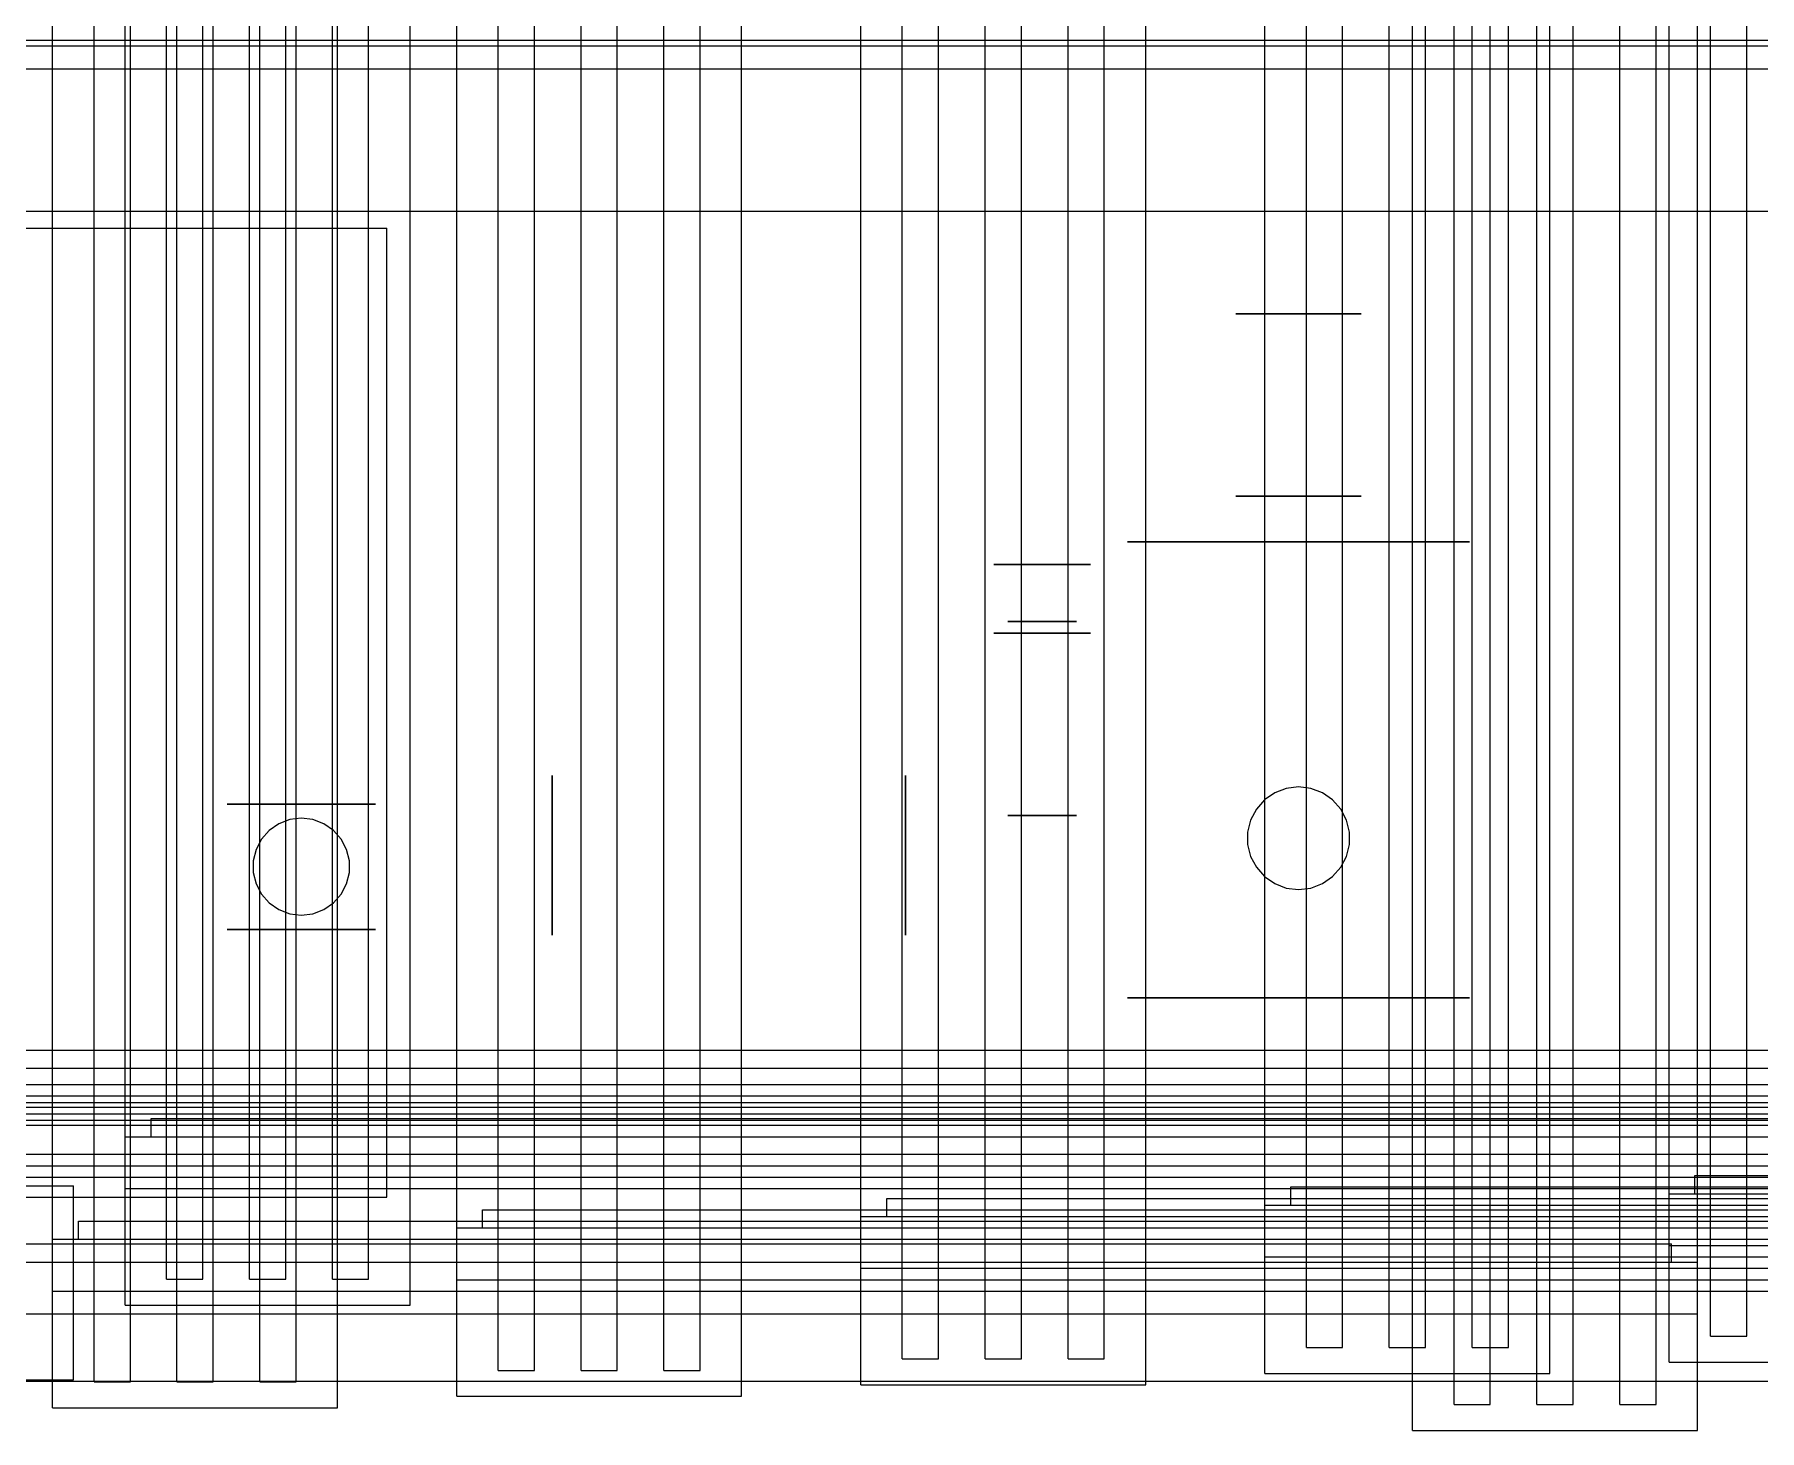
# Model space of a CAD drawing. Header units: millimetres. Extents: x -1355 to 669, y -1138 to 733.
# Drawn here: x -239.5 to -206.2, y 4.05 to 30.99 of the extents above; entities that cross this region are included whole.
import ezdxf

# ---------------------------------------------------------------- set-up
doc = ezdxf.new("R2010")
doc.units = ezdxf.units.MM
doc.layers.add('HIDDEN', color=8, linetype='Continuous')
doc.layers.add('VISIBLE', color=7, linetype='Continuous')

msp = doc.modelspace()

# ---------------------------------------------------------------- linework, layer by layer
at = {"layer": 'HIDDEN'}
for points in [[(-239.15, 4.49), (-239.15, 276.75)], [(-239.15, 4.49), (-239.15, 276.75)], [(-233.65, 4.49), (-233.65, 276.75)], [(-233.65, 4.49), (-233.65, 276.75)], [(-231.35, 4.71), (-231.35, 276.75)], [(-231.35, 4.71), (-231.35, 276.75)], [(-225.85, 4.71), (-225.85, 276.75)], [(-225.85, 4.71), (-225.85, 276.75)], [(-223.55, 4.93), (-223.55, 276.75)], [(-223.55, 4.93), (-223.55, 276.75)], [(-218.05, 4.93), (-218.05, 276.75)], [(-218.05, 4.93), (-218.05, 276.75)], [(-215.75, 5.15), (-215.75, 276.75)], [(-215.75, 5.15), (-215.75, 276.75)], [(-210.25, 5.15), (-210.25, 276.75)], [(-210.25, 5.15), (-210.25, 276.75)], [(-207.95, 5.37), (-207.95, 276.75)], [(-207.95, 5.37), (-207.95, 276.75)], [(-238.35, 4.99), (-238.35, 276.25)], [(-238.35, 4.99), (-238.35, 276.25)], [(-237.65, 4.99), (-237.65, 276.25)], [(-237.65, 4.99), (-237.65, 276.25)], [(-236.75, 4.99), (-236.75, 276.25)], [(-236.75, 4.99), (-236.75, 276.25)], [(-236.05, 4.99), (-236.05, 276.25)], [(-236.05, 4.99), (-236.05, 276.25)], [(-235.15, 4.99), (-235.15, 276.25)], [(-235.15, 4.99), (-235.15, 276.25)], [(-234.45, 4.99), (-234.45, 276.25)], [(-234.45, 4.99), (-234.45, 276.25)], [(-230.55, 5.21), (-230.55, 276.25)], [(-230.55, 5.21), (-230.55, 276.25)], [(-229.85, 5.21), (-229.85, 276.25)], [(-229.85, 5.21), (-229.85, 276.25)], [(-228.95, 5.21), (-228.95, 276.25)], [(-228.95, 5.21), (-228.95, 276.25)], [(-228.25, 5.21), (-228.25, 276.25)], [(-228.25, 5.21), (-228.25, 276.25)], [(-227.35, 5.21), (-227.35, 276.25)], [(-227.35, 5.21), (-227.35, 276.25)], [(-226.65, 5.21), (-226.65, 276.25)], [(-226.65, 5.21), (-226.65, 276.25)], [(-222.75, 5.43), (-222.75, 276.25)], [(-222.75, 5.43), (-222.75, 276.25)], [(-222.05, 5.43), (-222.05, 276.25)], [(-222.05, 5.43), (-222.05, 276.25)], [(-221.15, 5.43), (-221.15, 276.25)], [(-221.15, 5.43), (-221.15, 276.25)], [(-220.45, 5.43), (-220.45, 276.25)], [(-220.45, 5.43), (-220.45, 276.25)], [(-219.55, 5.43), (-219.55, 276.25)], [(-219.55, 5.43), (-219.55, 276.25)], [(-218.85, 5.43), (-218.85, 276.25)], [(-218.85, 5.43), (-218.85, 276.25)], [(-214.95, 5.65), (-214.95, 276.25)], [(-214.95, 5.65), (-214.95, 276.25)], [(-214.25, 5.65), (-214.25, 276.25)], [(-214.25, 5.65), (-214.25, 276.25)], [(-213.35, 5.65), (-213.35, 276.25)], [(-213.35, 5.65), (-213.35, 276.25)], [(-212.65, 5.65), (-212.65, 276.25)], [(-212.65, 5.65), (-212.65, 276.25)], [(-211.75, 5.65), (-211.75, 276.25)], [(-211.75, 5.65), (-211.75, 276.25)], [(-211.05, 5.65), (-211.05, 276.25)], [(-211.05, 5.65), (-211.05, 276.25)], [(-207.15, 5.87), (-207.15, 276.25)], [(-207.15, 5.87), (-207.15, 276.25)], [(-206.45, 5.87), (-206.45, 276.25)], [(-206.45, 5.87), (-206.45, 276.25)], [(-237.75, 6.47), (-237.75, 106.75)], [(-237.75, 6.47), (-237.75, 106.75)], [(-232.25, 6.47), (-232.25, 106.75)], [(-232.25, 6.47), (-232.25, 106.75)], [(-236.95, 6.97), (-236.95, 106.25)], [(-236.95, 6.97), (-236.95, 106.25)], [(-236.25, 6.97), (-236.25, 106.25)], [(-236.25, 6.97), (-236.25, 106.25)], [(-235.35, 6.97), (-235.35, 106.25)], [(-235.35, 6.97), (-235.35, 106.25)], [(-234.65, 6.97), (-234.65, 106.25)], [(-234.65, 6.97), (-234.65, 106.25)], [(-233.75, 6.97), (-233.75, 106.25)], [(-233.75, 6.97), (-233.75, 106.25)], [(-233.05, 6.97), (-233.05, 106.25)], [(-233.05, 6.97), (-233.05, 106.25)], [(-212.9, 4.05), (-212.9, 56.18)], [(-212.9, 4.05), (-212.9, 56.18)], [(-207.4, 4.05), (-207.4, 56.18)], [(-207.4, 4.05), (-207.4, 56.18)], [(-212.1, 4.55), (-212.1, 55.68)], [(-212.1, 4.55), (-212.1, 55.68)], [(-211.4, 4.55), (-211.4, 55.68)], [(-211.4, 4.55), (-211.4, 55.68)], [(-210.5, 4.55), (-210.5, 55.68)], [(-210.5, 4.55), (-210.5, 55.68)], [(-209.8, 4.55), (-209.8, 55.68)], [(-209.8, 4.55), (-209.8, 55.68)], [(-208.9, 4.55), (-208.9, 55.68)], [(-208.9, 4.55), (-208.9, 55.68)], [(-208.2, 4.55), (-208.2, 55.68)], [(-208.2, 4.55), (-208.2, 55.68)], [(-317.4, 30.88), (-97.4, 30.88)], [(-317.4, 30.88), (-97.4, 30.88)], [(-317.4, 30.77), (-97.4, 30.77)], [(-317.4, 30.77), (-97.4, 30.77)], [(-317.4, 30.33), (-97.4, 30.33)], [(-317.4, 30.33), (-97.4, 30.33)], [(-317.4, 30.33), (-97.4, 30.33)], [(-317.4, 30.33), (-97.4, 30.33)], [(-317.4, 27.58), (-97.4, 27.58)], [(-317.4, 27.58), (-97.4, 27.58)], [(-296.5, 27.25), (-232.7, 27.25)], [(-296.5, 27.25), (-232.7, 27.25)], [(-232.7, 8.55), (-232.7, 27.25)], [(-232.7, 8.55), (-232.7, 27.25)], [(-216.31, 25.6), (-216.301, 25.6)], [(-216.301, 25.6), (-216.31, 25.6)], [(-216.301, 25.6), (-216.231, 25.6)], [(-216.231, 25.6), (-216.301, 25.6)], [(-216.231, 25.6), (-216.096, 25.6)], [(-216.096, 25.6), (-216.231, 25.6)], [(-216.096, 25.6), (-215.902, 25.6)], [(-215.902, 25.6), (-216.096, 25.6)], [(-215.902, 25.6), (-215.662, 25.6)], [(-215.662, 25.6), (-215.902, 25.6)], [(-215.662, 25.6), (-215.39, 25.6)], [(-215.39, 25.6), (-215.662, 25.6)], [(-215.39, 25.6), (-215.1, 25.6)], [(-215.1, 25.6), (-215.39, 25.6)], [(-214.81, 25.6), (-215.1, 25.6)], [(-215.1, 25.6), (-214.81, 25.6)], [(-214.538, 25.6), (-214.81, 25.6)], [(-214.81, 25.6), (-214.538, 25.6)], [(-214.298, 25.6), (-214.538, 25.6)], [(-214.538, 25.6), (-214.298, 25.6)], [(-214.104, 25.6), (-214.298, 25.6)], [(-214.298, 25.6), (-214.104, 25.6)], [(-213.969, 25.6), (-214.104, 25.6)], [(-214.104, 25.6), (-213.969, 25.6)], [(-213.899, 25.6), (-213.969, 25.6)], [(-213.969, 25.6), (-213.899, 25.6)], [(-213.89, 25.6), (-213.899, 25.6)], [(-213.899, 25.6), (-213.89, 25.6)], [(-216.31, 22.08), (-216.301, 22.08)], [(-216.301, 22.08), (-216.31, 22.08)], [(-216.301, 22.08), (-216.231, 22.08)], [(-216.231, 22.08), (-216.301, 22.08)], [(-216.231, 22.08), (-216.096, 22.08)], [(-216.096, 22.08), (-216.231, 22.08)], [(-216.096, 22.08), (-215.902, 22.08)], [(-215.902, 22.08), (-216.096, 22.08)], [(-215.902, 22.08), (-215.662, 22.08)], [(-215.662, 22.08), (-215.902, 22.08)], [(-215.662, 22.08), (-215.39, 22.08)], [(-215.39, 22.08), (-215.662, 22.08)], [(-215.39, 22.08), (-215.1, 22.08)], [(-215.1, 22.08), (-215.39, 22.08)], [(-214.81, 22.08), (-215.1, 22.08)], [(-215.1, 22.08), (-214.81, 22.08)], [(-214.538, 22.08), (-214.81, 22.08)], [(-214.81, 22.08), (-214.538, 22.08)], [(-214.298, 22.08), (-214.538, 22.08)], [(-214.538, 22.08), (-214.298, 22.08)], [(-214.104, 22.08), (-214.298, 22.08)], [(-214.298, 22.08), (-214.104, 22.08)], [(-213.969, 22.08), (-214.104, 22.08)], [(-214.104, 22.08), (-213.969, 22.08)], [(-213.899, 22.08), (-213.969, 22.08)], [(-213.969, 22.08), (-213.899, 22.08)], [(-213.89, 22.08), (-213.899, 22.08)], [(-213.899, 22.08), (-213.89, 22.08)], [(-218.4, 21.2), (-218.376, 21.2)], [(-218.376, 21.2), (-218.4, 21.2)], [(-218.376, 21.2), (-218.186, 21.2)], [(-218.186, 21.2), (-218.376, 21.2)], [(-218.186, 21.2), (-217.816, 21.2)], [(-217.816, 21.2), (-218.186, 21.2)], [(-217.816, 21.2), (-217.288, 21.2)], [(-217.288, 21.2), (-217.816, 21.2)], [(-217.288, 21.2), (-216.634, 21.2)], [(-216.634, 21.2), (-217.288, 21.2)], [(-216.634, 21.2), (-215.89, 21.2)], [(-215.89, 21.2), (-216.634, 21.2)], [(-215.89, 21.2), (-215.1, 21.2)], [(-215.1, 21.2), (-215.89, 21.2)], [(-214.31, 21.2), (-215.1, 21.2)], [(-215.1, 21.2), (-214.31, 21.2)], [(-213.566, 21.2), (-214.31, 21.2)], [(-214.31, 21.2), (-213.566, 21.2)], [(-212.912, 21.2), (-213.566, 21.2)], [(-213.566, 21.2), (-212.912, 21.2)], [(-212.384, 21.2), (-212.912, 21.2)], [(-212.912, 21.2), (-212.384, 21.2)], [(-212.014, 21.2), (-212.384, 21.2)], [(-212.384, 21.2), (-212.014, 21.2)], [(-211.824, 21.2), (-212.014, 21.2)], [(-212.014, 21.2), (-211.824, 21.2)], [(-211.8, 21.2), (-211.824, 21.2)], [(-211.824, 21.2), (-211.8, 21.2)], [(-220.985, 20.76), (-220.978, 20.76)], [(-220.978, 20.76), (-220.985, 20.76)], [(-220.978, 20.76), (-220.924, 20.76)], [(-220.924, 20.76), (-220.978, 20.76)], [(-220.924, 20.76), (-220.819, 20.76)], [(-220.819, 20.76), (-220.924, 20.76)], [(-220.819, 20.76), (-220.67, 20.76)], [(-220.67, 20.76), (-220.819, 20.76)], [(-220.67, 20.76), (-220.485, 20.76)], [(-220.485, 20.76), (-220.67, 20.76)], [(-220.485, 20.76), (-220.274, 20.76)], [(-220.274, 20.76), (-220.485, 20.76)], [(-220.274, 20.76), (-220.05, 20.76)], [(-220.05, 20.76), (-220.274, 20.76)], [(-219.826, 20.76), (-220.05, 20.76)], [(-220.05, 20.76), (-219.826, 20.76)], [(-219.615, 20.76), (-219.826, 20.76)], [(-219.826, 20.76), (-219.615, 20.76)], [(-219.43, 20.76), (-219.615, 20.76)], [(-219.615, 20.76), (-219.43, 20.76)], [(-219.281, 20.76), (-219.43, 20.76)], [(-219.43, 20.76), (-219.281, 20.76)], [(-219.176, 20.76), (-219.281, 20.76)], [(-219.281, 20.76), (-219.176, 20.76)], [(-219.122, 20.76), (-219.176, 20.76)], [(-219.176, 20.76), (-219.122, 20.76)], [(-219.115, 20.76), (-219.122, 20.76)], [(-219.122, 20.76), (-219.115, 20.76)], [(-220.71, 19.66), (-220.705, 19.66)], [(-220.705, 19.66), (-220.71, 19.66)], [(-220.705, 19.66), (-220.667, 19.66)], [(-220.667, 19.66), (-220.705, 19.66)], [(-220.667, 19.66), (-220.593, 19.66)], [(-220.593, 19.66), (-220.667, 19.66)], [(-220.593, 19.66), (-220.488, 19.66)], [(-220.488, 19.66), (-220.593, 19.66)], [(-220.488, 19.66), (-220.357, 19.66)], [(-220.357, 19.66), (-220.488, 19.66)], [(-220.357, 19.66), (-220.208, 19.66)], [(-220.208, 19.66), (-220.357, 19.66)], [(-220.208, 19.66), (-220.05, 19.66)], [(-220.05, 19.66), (-220.208, 19.66)], [(-219.892, 19.66), (-220.05, 19.66)], [(-220.05, 19.66), (-219.892, 19.66)], [(-219.743, 19.66), (-219.892, 19.66)], [(-219.892, 19.66), (-219.743, 19.66)], [(-219.612, 19.66), (-219.743, 19.66)], [(-219.743, 19.66), (-219.612, 19.66)], [(-219.507, 19.66), (-219.612, 19.66)], [(-219.612, 19.66), (-219.507, 19.66)], [(-219.433, 19.66), (-219.507, 19.66)], [(-219.507, 19.66), (-219.433, 19.66)], [(-219.395, 19.66), (-219.433, 19.66)], [(-219.433, 19.66), (-219.395, 19.66)], [(-219.39, 19.66), (-219.395, 19.66)], [(-219.395, 19.66), (-219.39, 19.66)], [(-220.985, 19.44), (-220.978, 19.44)], [(-220.978, 19.44), (-220.985, 19.44)], [(-220.978, 19.44), (-220.924, 19.44)], [(-220.924, 19.44), (-220.978, 19.44)], [(-220.924, 19.44), (-220.819, 19.44)], [(-220.819, 19.44), (-220.924, 19.44)], [(-220.819, 19.44), (-220.67, 19.44)], [(-220.67, 19.44), (-220.819, 19.44)], [(-220.67, 19.44), (-220.485, 19.44)], [(-220.485, 19.44), (-220.67, 19.44)], [(-220.485, 19.44), (-220.274, 19.44)], [(-220.274, 19.44), (-220.485, 19.44)], [(-220.274, 19.44), (-220.05, 19.44)], [(-220.05, 19.44), (-220.274, 19.44)], [(-219.826, 19.44), (-220.05, 19.44)], [(-220.05, 19.44), (-219.826, 19.44)], [(-219.615, 19.44), (-219.826, 19.44)], [(-219.826, 19.44), (-219.615, 19.44)], [(-219.43, 19.44), (-219.615, 19.44)], [(-219.615, 19.44), (-219.43, 19.44)], [(-219.281, 19.44), (-219.43, 19.44)], [(-219.43, 19.44), (-219.281, 19.44)], [(-219.176, 19.44), (-219.281, 19.44)], [(-219.281, 19.44), (-219.176, 19.44)], [(-219.122, 19.44), (-219.176, 19.44)], [(-219.176, 19.44), (-219.122, 19.44)], [(-219.115, 19.44), (-219.122, 19.44)], [(-219.122, 19.44), (-219.115, 19.44)], [(-229.51, 16.69), (-229.51, 16.679)], [(-229.51, 16.679), (-229.51, 16.69)], [(-229.51, 16.679), (-229.51, 16.59)], [(-229.51, 16.59), (-229.51, 16.679)], [(-222.69, 16.69), (-222.69, 16.679)], [(-222.69, 16.679), (-222.69, 16.69)], [(-222.69, 16.679), (-222.69, 16.59)], [(-222.69, 16.59), (-222.69, 16.679)], [(-229.51, 16.59), (-229.51, 16.417)], [(-229.51, 16.417), (-229.51, 16.59)], [(-229.51, 16.417), (-229.51, 16.171)], [(-229.51, 16.171), (-229.51, 16.417)], [(-222.69, 16.59), (-222.69, 16.417)], [(-222.69, 16.417), (-222.69, 16.59)], [(-222.69, 16.417), (-222.69, 16.171)], [(-222.69, 16.171), (-222.69, 16.417)], [(-215.56, 16.357), (-215.756, 16.221)], [(-215.56, 16.357), (-215.756, 16.221)], [(-215.337, 16.441), (-215.56, 16.357)], [(-215.337, 16.441), (-215.56, 16.357)], [(-215.1, 16.47), (-215.337, 16.441)], [(-215.1, 16.47), (-215.337, 16.441)], [(-214.863, 16.441), (-215.1, 16.47)], [(-214.863, 16.441), (-215.1, 16.47)], [(-214.64, 16.357), (-214.863, 16.441)], [(-214.64, 16.357), (-214.863, 16.441)], [(-214.444, 16.221), (-214.64, 16.357)], [(-214.444, 16.221), (-214.64, 16.357)], [(-235.78, 16.14), (-235.77, 16.14)], [(-235.77, 16.14), (-235.78, 16.14)], [(-235.77, 16.14), (-235.687, 16.14)], [(-235.687, 16.14), (-235.77, 16.14)], [(-235.687, 16.14), (-235.527, 16.14)], [(-235.527, 16.14), (-235.687, 16.14)], [(-235.527, 16.14), (-235.298, 16.14)], [(-235.298, 16.14), (-235.527, 16.14)], [(-235.298, 16.14), (-235.015, 16.14)], [(-235.015, 16.14), (-235.298, 16.14)], [(-235.015, 16.14), (-234.692, 16.14)], [(-234.692, 16.14), (-235.015, 16.14)], [(-234.692, 16.14), (-234.35, 16.14)], [(-234.35, 16.14), (-234.692, 16.14)], [(-234.008, 16.14), (-234.35, 16.14)], [(-234.35, 16.14), (-234.008, 16.14)], [(-233.685, 16.14), (-234.008, 16.14)], [(-234.008, 16.14), (-233.685, 16.14)], [(-233.402, 16.14), (-233.685, 16.14)], [(-233.685, 16.14), (-233.402, 16.14)], [(-233.173, 16.14), (-233.402, 16.14)], [(-233.402, 16.14), (-233.173, 16.14)], [(-233.013, 16.14), (-233.173, 16.14)], [(-233.173, 16.14), (-233.013, 16.14)], [(-232.93, 16.14), (-233.013, 16.14)], [(-233.013, 16.14), (-232.93, 16.14)], [(-232.92, 16.14), (-232.93, 16.14)], [(-232.93, 16.14), (-232.92, 16.14)], [(-229.51, 16.171), (-229.51, 15.866)], [(-229.51, 15.866), (-229.51, 16.171)], [(-222.69, 16.171), (-222.69, 15.866)], [(-222.69, 15.866), (-222.69, 16.171)], [(-215.915, 16.042), (-216.026, 15.831)], [(-215.915, 16.042), (-216.026, 15.831)], [(-215.756, 16.221), (-215.915, 16.042)], [(-215.756, 16.221), (-215.915, 16.042)], [(-214.285, 16.042), (-214.444, 16.221)], [(-214.285, 16.042), (-214.444, 16.221)], [(-214.174, 15.831), (-214.285, 16.042)], [(-214.174, 15.831), (-214.285, 16.042)], [(-234.785, 15.758), (-234.97, 15.63)], [(-234.785, 15.758), (-234.97, 15.63)], [(-234.574, 15.838), (-234.785, 15.758)], [(-234.574, 15.838), (-234.785, 15.758)], [(-234.35, 15.865), (-234.574, 15.838)], [(-234.35, 15.865), (-234.574, 15.838)], [(-234.126, 15.838), (-234.35, 15.865)], [(-234.126, 15.838), (-234.35, 15.865)], [(-233.915, 15.758), (-234.126, 15.838)], [(-233.915, 15.758), (-234.126, 15.838)], [(-233.73, 15.63), (-233.915, 15.758)], [(-233.73, 15.63), (-233.915, 15.758)], [(-229.51, 15.866), (-229.51, 15.519)], [(-229.51, 15.519), (-229.51, 15.866)], [(-222.69, 15.866), (-222.69, 15.519)], [(-222.69, 15.519), (-222.69, 15.866)], [(-220.71, 15.92), (-220.705, 15.92)], [(-220.705, 15.92), (-220.71, 15.92)], [(-220.705, 15.92), (-220.667, 15.92)], [(-220.667, 15.92), (-220.705, 15.92)], [(-220.667, 15.92), (-220.593, 15.92)], [(-220.593, 15.92), (-220.667, 15.92)], [(-220.593, 15.92), (-220.488, 15.92)], [(-220.488, 15.92), (-220.593, 15.92)], [(-220.488, 15.92), (-220.357, 15.92)], [(-220.357, 15.92), (-220.488, 15.92)], [(-220.357, 15.92), (-220.208, 15.92)], [(-220.208, 15.92), (-220.357, 15.92)], [(-220.208, 15.92), (-220.05, 15.92)], [(-220.05, 15.92), (-220.208, 15.92)], [(-219.892, 15.92), (-220.05, 15.92)], [(-220.05, 15.92), (-219.892, 15.92)], [(-219.743, 15.92), (-219.892, 15.92)], [(-219.892, 15.92), (-219.743, 15.92)], [(-219.612, 15.92), (-219.743, 15.92)], [(-219.743, 15.92), (-219.612, 15.92)], [(-219.507, 15.92), (-219.612, 15.92)], [(-219.612, 15.92), (-219.507, 15.92)], [(-219.433, 15.92), (-219.507, 15.92)], [(-219.507, 15.92), (-219.433, 15.92)], [(-219.395, 15.92), (-219.433, 15.92)], [(-219.433, 15.92), (-219.395, 15.92)], [(-219.39, 15.92), (-219.395, 15.92)], [(-219.395, 15.92), (-219.39, 15.92)], [(-216.026, 15.831), (-216.083, 15.599)], [(-216.026, 15.831), (-216.083, 15.599)], [(-214.117, 15.599), (-214.174, 15.831)], [(-214.117, 15.599), (-214.174, 15.831)], [(-235.119, 15.461), (-235.224, 15.262)], [(-235.119, 15.461), (-235.224, 15.262)], [(-234.97, 15.63), (-235.119, 15.461)], [(-234.97, 15.63), (-235.119, 15.461)], [(-233.581, 15.461), (-233.73, 15.63)], [(-233.581, 15.461), (-233.73, 15.63)], [(-233.476, 15.262), (-233.581, 15.461)], [(-233.476, 15.262), (-233.581, 15.461)], [(-229.51, 15.519), (-229.51, 15.15)], [(-229.51, 15.15), (-229.51, 15.519)], [(-222.69, 15.519), (-222.69, 15.15)], [(-222.69, 15.15), (-222.69, 15.519)], [(-216.083, 15.599), (-216.083, 15.361)], [(-216.083, 15.599), (-216.083, 15.361)], [(-216.083, 15.361), (-216.026, 15.129)], [(-216.083, 15.361), (-216.026, 15.129)], [(-214.174, 15.129), (-214.117, 15.361)], [(-214.174, 15.129), (-214.117, 15.361)], [(-214.117, 15.361), (-214.117, 15.599)], [(-214.117, 15.361), (-214.117, 15.599)], [(-235.224, 15.262), (-235.278, 15.043)], [(-235.224, 15.262), (-235.278, 15.043)], [(-235.278, 15.043), (-235.278, 14.817)], [(-235.278, 15.043), (-235.278, 14.817)], [(-233.422, 15.043), (-233.476, 15.262)], [(-233.422, 15.043), (-233.476, 15.262)], [(-233.422, 14.817), (-233.422, 15.043)], [(-233.422, 14.817), (-233.422, 15.043)], [(-229.51, 14.781), (-229.51, 15.15)], [(-229.51, 15.15), (-229.51, 14.781)], [(-222.69, 14.781), (-222.69, 15.15)], [(-222.69, 15.15), (-222.69, 14.781)], [(-216.026, 15.129), (-215.915, 14.918)], [(-216.026, 15.129), (-215.915, 14.918)], [(-214.285, 14.918), (-214.174, 15.129)], [(-214.285, 14.918), (-214.174, 15.129)], [(-235.278, 14.817), (-235.224, 14.598)], [(-235.278, 14.817), (-235.224, 14.598)], [(-233.476, 14.598), (-233.422, 14.817)], [(-233.476, 14.598), (-233.422, 14.817)], [(-229.51, 14.434), (-229.51, 14.781)], [(-229.51, 14.781), (-229.51, 14.434)], [(-222.69, 14.434), (-222.69, 14.781)], [(-222.69, 14.781), (-222.69, 14.434)], [(-215.915, 14.918), (-215.756, 14.739)], [(-215.915, 14.918), (-215.756, 14.739)], [(-215.756, 14.739), (-215.56, 14.603)], [(-215.756, 14.739), (-215.56, 14.603)], [(-214.64, 14.603), (-214.444, 14.739)], [(-214.64, 14.603), (-214.444, 14.739)], [(-214.444, 14.739), (-214.285, 14.918)], [(-214.444, 14.739), (-214.285, 14.918)], [(-235.224, 14.598), (-235.119, 14.399)], [(-235.224, 14.598), (-235.119, 14.399)], [(-235.119, 14.399), (-234.97, 14.23)], [(-235.119, 14.399), (-234.97, 14.23)], [(-233.73, 14.23), (-233.581, 14.399)], [(-233.73, 14.23), (-233.581, 14.399)], [(-233.581, 14.399), (-233.476, 14.598)], [(-233.581, 14.399), (-233.476, 14.598)], [(-229.51, 14.129), (-229.51, 14.434)], [(-229.51, 14.434), (-229.51, 14.129)], [(-222.69, 14.129), (-222.69, 14.434)], [(-222.69, 14.434), (-222.69, 14.129)], [(-215.56, 14.603), (-215.337, 14.519)], [(-215.56, 14.603), (-215.337, 14.519)], [(-215.337, 14.519), (-215.1, 14.49)], [(-215.337, 14.519), (-215.1, 14.49)], [(-215.1, 14.49), (-214.863, 14.519)], [(-215.1, 14.49), (-214.863, 14.519)], [(-214.863, 14.519), (-214.64, 14.603)], [(-214.863, 14.519), (-214.64, 14.603)], [(-234.97, 14.23), (-234.785, 14.102)], [(-234.97, 14.23), (-234.785, 14.102)], [(-234.785, 14.102), (-234.574, 14.022)], [(-234.785, 14.102), (-234.574, 14.022)], [(-234.574, 14.022), (-234.35, 13.995)], [(-234.574, 14.022), (-234.35, 13.995)], [(-234.35, 13.995), (-234.126, 14.022)], [(-234.35, 13.995), (-234.126, 14.022)], [(-234.126, 14.022), (-233.915, 14.102)], [(-234.126, 14.022), (-233.915, 14.102)], [(-233.915, 14.102), (-233.73, 14.23)], [(-233.915, 14.102), (-233.73, 14.23)], [(-229.51, 13.883), (-229.51, 14.129)], [(-229.51, 14.129), (-229.51, 13.883)], [(-222.69, 13.883), (-222.69, 14.129)], [(-222.69, 14.129), (-222.69, 13.883)], [(-235.78, 13.72), (-235.77, 13.72)], [(-235.77, 13.72), (-235.78, 13.72)], [(-235.77, 13.72), (-235.687, 13.72)], [(-235.687, 13.72), (-235.77, 13.72)], [(-235.687, 13.72), (-235.527, 13.72)], [(-235.527, 13.72), (-235.687, 13.72)], [(-235.527, 13.72), (-235.298, 13.72)], [(-235.298, 13.72), (-235.527, 13.72)], [(-235.298, 13.72), (-235.015, 13.72)], [(-235.015, 13.72), (-235.298, 13.72)], [(-235.015, 13.72), (-234.692, 13.72)], [(-234.692, 13.72), (-235.015, 13.72)], [(-234.692, 13.72), (-234.35, 13.72)], [(-234.35, 13.72), (-234.692, 13.72)], [(-234.008, 13.72), (-234.35, 13.72)], [(-234.35, 13.72), (-234.008, 13.72)], [(-233.685, 13.72), (-234.008, 13.72)], [(-234.008, 13.72), (-233.685, 13.72)], [(-233.402, 13.72), (-233.685, 13.72)], [(-233.685, 13.72), (-233.402, 13.72)], [(-233.173, 13.72), (-233.402, 13.72)], [(-233.402, 13.72), (-233.173, 13.72)], [(-233.013, 13.72), (-233.173, 13.72)], [(-233.173, 13.72), (-233.013, 13.72)], [(-232.93, 13.72), (-233.013, 13.72)], [(-233.013, 13.72), (-232.93, 13.72)], [(-232.92, 13.72), (-232.93, 13.72)], [(-232.93, 13.72), (-232.92, 13.72)], [(-229.51, 13.71), (-229.51, 13.883)], [(-229.51, 13.883), (-229.51, 13.71)], [(-229.51, 13.621), (-229.51, 13.71)], [(-229.51, 13.71), (-229.51, 13.621)], [(-222.69, 13.71), (-222.69, 13.883)], [(-222.69, 13.883), (-222.69, 13.71)], [(-222.69, 13.621), (-222.69, 13.71)], [(-222.69, 13.71), (-222.69, 13.621)], [(-229.51, 13.61), (-229.51, 13.621)], [(-229.51, 13.621), (-229.51, 13.61)], [(-222.69, 13.61), (-222.69, 13.621)], [(-222.69, 13.621), (-222.69, 13.61)], [(-218.4, 12.4), (-218.376, 12.4)], [(-218.376, 12.4), (-218.4, 12.4)], [(-218.376, 12.4), (-218.186, 12.4)], [(-218.186, 12.4), (-218.376, 12.4)], [(-218.186, 12.4), (-217.816, 12.4)], [(-217.816, 12.4), (-218.186, 12.4)], [(-217.816, 12.4), (-217.288, 12.4)], [(-217.288, 12.4), (-217.816, 12.4)], [(-217.288, 12.4), (-216.634, 12.4)], [(-216.634, 12.4), (-217.288, 12.4)], [(-216.634, 12.4), (-215.89, 12.4)], [(-215.89, 12.4), (-216.634, 12.4)], [(-215.89, 12.4), (-215.1, 12.4)], [(-215.1, 12.4), (-215.89, 12.4)], [(-214.31, 12.4), (-215.1, 12.4)], [(-215.1, 12.4), (-214.31, 12.4)], [(-213.566, 12.4), (-214.31, 12.4)], [(-214.31, 12.4), (-213.566, 12.4)], [(-212.912, 12.4), (-213.566, 12.4)], [(-213.566, 12.4), (-212.912, 12.4)], [(-212.384, 12.4), (-212.912, 12.4)], [(-212.912, 12.4), (-212.384, 12.4)], [(-212.014, 12.4), (-212.384, 12.4)], [(-212.384, 12.4), (-212.014, 12.4)], [(-211.824, 12.4), (-212.014, 12.4)], [(-212.014, 12.4), (-211.824, 12.4)], [(-211.8, 12.4), (-211.824, 12.4)], [(-211.824, 12.4), (-211.8, 12.4)], [(-374.25, 11.39), (-117.15, 11.39)], [(-374.25, 11.39), (-117.15, 11.39)], [(-374.25, 11.39), (-117.15, 11.39)], [(-374.25, 11.39), (-117.15, 11.39)], [(-374.25, 11.39), (-117.15, 11.39)], [(-374.25, 11.39), (-117.15, 11.39)], [(-374.75, 11.04), (-116.65, 11.04)], [(-374.75, 11.04), (-116.65, 11.04)], [(-374.25, 11.04), (-117.15, 11.04)], [(-374.25, 11.04), (-117.15, 11.04)], [(-374.25, 11.04), (-117.15, 11.04)], [(-374.25, 11.04), (-117.15, 11.04)], [(-374.25, 11.04), (-117.15, 11.04)], [(-374.25, 11.04), (-117.15, 11.04)], [(-407.95, 10.73), (-140.55, 10.73)], [(-407.95, 10.73), (-140.55, 10.73)], [(-407.95, 10.73), (-140.55, 10.73)], [(-407.95, 10.73), (-140.55, 10.73)], [(-407.95, 10.73), (-140.55, 10.73)], [(-407.95, 10.73), (-140.55, 10.73)], [(-438.25, 10.51), (-148.35, 10.51)], [(-438.25, 10.51), (-148.35, 10.51)], [(-438.25, 10.51), (-148.35, 10.51)], [(-438.25, 10.51), (-148.35, 10.51)], [(-438.25, 10.51), (-148.35, 10.51)], [(-438.25, 10.51), (-148.35, 10.51)], [(-408.45, 10.38), (-140.05, 10.38)], [(-408.45, 10.38), (-140.05, 10.38)], [(-407.95, 10.38), (-140.55, 10.38)], [(-407.95, 10.38), (-140.55, 10.38)], [(-407.95, 10.38), (-140.55, 10.38)], [(-407.95, 10.38), (-140.55, 10.38)], [(-407.95, 10.38), (-140.55, 10.38)], [(-407.95, 10.38), (-140.55, 10.38)], [(-438.75, 10.16), (-147.85, 10.16)], [(-438.75, 10.16), (-147.85, 10.16)], [(-438.25, 10.16), (-148.35, 10.16)], [(-438.25, 10.16), (-148.35, 10.16)], [(-438.25, 10.16), (-148.35, 10.16)], [(-438.25, 10.16), (-148.35, 10.16)], [(-438.25, 10.16), (-148.35, 10.16)], [(-438.25, 10.16), (-148.35, 10.16)], [(-423.93, 10.29), (-156.15, 10.29)], [(-423.93, 10.29), (-156.15, 10.29)], [(-423.93, 10.29), (-156.15, 10.29)], [(-423.93, 10.29), (-156.15, 10.29)], [(-423.93, 10.29), (-156.15, 10.29)], [(-423.93, 10.29), (-156.15, 10.29)], [(-374.75, 10.04), (-116.65, 10.04)], [(-374.75, 10.04), (-116.65, 10.04)], [(-237.25, 10.07), (-163.95, 10.07)], [(-237.25, 10.07), (-163.95, 10.07)], [(-237.25, 9.72), (-237.25, 10.07)], [(-237.25, 9.72), (-237.25, 10.07)], [(-237.25, 10.07), (-163.95, 10.07)], [(-237.25, 10.07), (-163.95, 10.07)], [(-237.25, 9.72), (-237.25, 10.07)], [(-237.25, 9.72), (-237.25, 10.07)], [(-237.25, 10.07), (-163.95, 10.07)], [(-237.25, 10.07), (-163.95, 10.07)], [(-237.25, 9.72), (-237.25, 10.07)], [(-237.25, 9.72), (-237.25, 10.07)], [(-236.95, 10.07), (-236.25, 10.07)], [(-236.95, 10.07), (-236.25, 10.07)], [(-236.95, 9.72), (-236.95, 10.07)], [(-236.95, 9.72), (-236.95, 10.07)], [(-236.25, 9.72), (-236.25, 10.07)], [(-236.25, 9.72), (-236.25, 10.07)], [(-235.35, 10.07), (-234.65, 10.07)], [(-235.35, 10.07), (-234.65, 10.07)], [(-235.35, 9.72), (-235.35, 10.07)], [(-235.35, 9.72), (-235.35, 10.07)], [(-234.65, 9.72), (-234.65, 10.07)], [(-234.65, 9.72), (-234.65, 10.07)], [(-233.75, 10.07), (-233.05, 10.07)], [(-233.75, 10.07), (-233.05, 10.07)], [(-233.75, 9.72), (-233.75, 10.07)], [(-233.75, 9.72), (-233.75, 10.07)], [(-233.05, 9.72), (-233.05, 10.07)], [(-233.05, 9.72), (-233.05, 10.07)], [(-424.43, 9.94), (-155.65, 9.94)], [(-424.43, 9.94), (-155.65, 9.94)], [(-423.93, 9.94), (-156.15, 9.94)], [(-423.93, 9.94), (-156.15, 9.94)], [(-423.93, 9.94), (-156.15, 9.94)], [(-423.93, 9.94), (-156.15, 9.94)], [(-423.93, 9.94), (-156.15, 9.94)], [(-423.93, 9.94), (-156.15, 9.94)], [(-237.75, 9.72), (-163.45, 9.72)], [(-237.75, 9.72), (-163.45, 9.72)], [(-237.75, 8.72), (-237.75, 9.72)], [(-237.75, 8.72), (-237.75, 9.72)], [(-237.75, 9.72), (-232.25, 9.72)], [(-237.75, 9.72), (-232.25, 9.72)], [(-237.75, 8.72), (-237.75, 9.72)], [(-237.75, 8.72), (-237.75, 9.72)], [(-237.25, 9.72), (-163.95, 9.72)], [(-237.25, 9.72), (-163.95, 9.72)], [(-237.25, 9.72), (-163.95, 9.72)], [(-237.25, 9.72), (-163.95, 9.72)], [(-237.25, 9.72), (-163.95, 9.72)], [(-237.25, 9.72), (-163.95, 9.72)], [(-236.95, 9.72), (-236.25, 9.72)], [(-236.95, 9.72), (-236.25, 9.72)], [(-235.35, 9.72), (-234.65, 9.72)], [(-235.35, 9.72), (-234.65, 9.72)], [(-233.75, 9.72), (-233.05, 9.72)], [(-233.75, 9.72), (-233.05, 9.72)], [(-232.25, 8.72), (-232.25, 9.72)], [(-232.25, 8.72), (-232.25, 9.72)], [(-408.45, 9.38), (-140.05, 9.38)], [(-408.45, 9.38), (-140.05, 9.38)], [(-438.75, 9.16), (-147.85, 9.16)], [(-438.75, 9.16), (-147.85, 9.16)], [(-424.43, 8.94), (-155.65, 8.94)], [(-424.43, 8.94), (-155.65, 8.94)], [(-242.05, 8.77), (-238.75, 8.77)], [(-242.05, 8.77), (-238.75, 8.77)], [(-242.05, 8.77), (-238.75, 8.77)], [(-242.05, 8.77), (-238.75, 8.77)], [(-238.75, 5.03), (-238.75, 8.77)], [(-238.75, 5.03), (-238.75, 8.77)], [(-238.75, 5.03), (-238.75, 8.77)], [(-238.75, 5.03), (-238.75, 8.77)], [(-237.75, 8.72), (-163.45, 8.72)], [(-237.75, 8.72), (-163.45, 8.72)], [(-237.75, 8.72), (-232.25, 8.72)], [(-237.75, 8.72), (-232.25, 8.72)], [(-215.25, 8.75), (-138.3, 8.75)], [(-215.25, 8.75), (-138.3, 8.75)], [(-215.25, 8.4), (-215.25, 8.75)], [(-215.25, 8.4), (-215.25, 8.75)], [(-215.25, 8.75), (-138.3, 8.75)], [(-215.25, 8.75), (-138.3, 8.75)], [(-215.25, 8.4), (-215.25, 8.75)], [(-215.25, 8.4), (-215.25, 8.75)], [(-215.25, 8.75), (-138.3, 8.75)], [(-215.25, 8.75), (-138.3, 8.75)], [(-215.25, 8.4), (-215.25, 8.75)], [(-215.25, 8.4), (-215.25, 8.75)], [(-214.95, 8.75), (-214.25, 8.75)], [(-214.95, 8.75), (-214.25, 8.75)], [(-214.95, 8.4), (-214.95, 8.75)], [(-214.95, 8.4), (-214.95, 8.75)], [(-214.25, 8.4), (-214.25, 8.75)], [(-214.25, 8.4), (-214.25, 8.75)], [(-213.35, 8.75), (-212.65, 8.75)], [(-213.35, 8.75), (-212.65, 8.75)], [(-213.35, 8.4), (-213.35, 8.75)], [(-213.35, 8.4), (-213.35, 8.75)], [(-212.65, 8.4), (-212.65, 8.75)], [(-212.65, 8.4), (-212.65, 8.75)], [(-211.75, 8.75), (-211.05, 8.75)], [(-211.75, 8.75), (-211.05, 8.75)], [(-211.75, 8.4), (-211.75, 8.75)], [(-211.75, 8.4), (-211.75, 8.75)], [(-211.05, 8.4), (-211.05, 8.75)], [(-211.05, 8.4), (-211.05, 8.75)], [(-207.45, 8.97), (-123.15, 8.97)], [(-207.45, 8.97), (-123.15, 8.97)], [(-207.45, 8.62), (-207.45, 8.97)], [(-207.45, 8.62), (-207.45, 8.97)], [(-207.45, 8.97), (-123.15, 8.97)], [(-207.45, 8.97), (-123.15, 8.97)], [(-207.45, 8.62), (-207.45, 8.97)], [(-207.45, 8.62), (-207.45, 8.97)], [(-207.45, 8.97), (-123.15, 8.97)], [(-207.45, 8.97), (-123.15, 8.97)], [(-207.45, 8.62), (-207.45, 8.97)], [(-207.45, 8.62), (-207.45, 8.97)], [(-207.15, 8.97), (-206.45, 8.97)], [(-207.15, 8.97), (-206.45, 8.97)], [(-207.15, 8.62), (-207.15, 8.97)], [(-207.15, 8.62), (-207.15, 8.97)], [(-206.45, 8.62), (-206.45, 8.97)], [(-206.45, 8.62), (-206.45, 8.97)], [(-296.5, 8.55), (-232.7, 8.55)], [(-296.5, 8.55), (-232.7, 8.55)], [(-223.05, 8.53), (-150.35, 8.53)], [(-223.05, 8.53), (-150.35, 8.53)], [(-223.05, 8.18), (-223.05, 8.53)], [(-223.05, 8.18), (-223.05, 8.53)], [(-223.05, 8.53), (-150.35, 8.53)], [(-223.05, 8.53), (-150.35, 8.53)], [(-223.05, 8.18), (-223.05, 8.53)], [(-223.05, 8.18), (-223.05, 8.53)], [(-223.05, 8.53), (-150.35, 8.53)], [(-223.05, 8.53), (-150.35, 8.53)], [(-223.05, 8.18), (-223.05, 8.53)], [(-223.05, 8.18), (-223.05, 8.53)], [(-222.75, 8.53), (-222.05, 8.53)], [(-222.75, 8.53), (-222.05, 8.53)], [(-222.75, 8.18), (-222.75, 8.53)], [(-222.75, 8.18), (-222.75, 8.53)], [(-222.05, 8.18), (-222.05, 8.53)], [(-222.05, 8.18), (-222.05, 8.53)], [(-221.15, 8.53), (-220.45, 8.53)], [(-221.15, 8.53), (-220.45, 8.53)], [(-221.15, 8.18), (-221.15, 8.53)], [(-221.15, 8.18), (-221.15, 8.53)], [(-220.45, 8.18), (-220.45, 8.53)], [(-220.45, 8.18), (-220.45, 8.53)], [(-219.55, 8.53), (-218.85, 8.53)], [(-219.55, 8.53), (-218.85, 8.53)], [(-219.55, 8.18), (-219.55, 8.53)], [(-219.55, 8.18), (-219.55, 8.53)], [(-218.85, 8.18), (-218.85, 8.53)], [(-218.85, 8.18), (-218.85, 8.53)], [(-215.75, 8.4), (-210.25, 8.4)], [(-215.75, 8.4), (-210.25, 8.4)], [(-215.75, 7.4), (-215.75, 8.4)], [(-215.75, 7.4), (-215.75, 8.4)], [(-215.75, 8.4), (-137.8, 8.4)], [(-215.75, 8.4), (-137.8, 8.4)], [(-215.75, 7.4), (-215.75, 8.4)], [(-215.75, 7.4), (-215.75, 8.4)], [(-215.25, 8.4), (-138.3, 8.4)], [(-215.25, 8.4), (-138.3, 8.4)], [(-215.25, 8.4), (-138.3, 8.4)], [(-215.25, 8.4), (-138.3, 8.4)], [(-215.25, 8.4), (-138.3, 8.4)], [(-215.25, 8.4), (-138.3, 8.4)], [(-214.95, 8.4), (-214.25, 8.4)], [(-214.95, 8.4), (-214.25, 8.4)], [(-213.35, 8.4), (-212.65, 8.4)], [(-213.35, 8.4), (-212.65, 8.4)], [(-211.75, 8.4), (-211.05, 8.4)], [(-211.75, 8.4), (-211.05, 8.4)], [(-210.25, 7.4), (-210.25, 8.4)], [(-210.25, 7.4), (-210.25, 8.4)], [(-207.95, 8.62), (-202.45, 8.62)], [(-207.95, 8.62), (-202.45, 8.62)], [(-207.95, 7.62), (-207.95, 8.62)], [(-207.95, 7.62), (-207.95, 8.62)], [(-207.95, 8.62), (-122.65, 8.62)], [(-207.95, 8.62), (-122.65, 8.62)], [(-207.95, 7.62), (-207.95, 8.62)], [(-207.95, 7.62), (-207.95, 8.62)], [(-207.45, 8.62), (-123.15, 8.62)], [(-207.45, 8.62), (-123.15, 8.62)], [(-207.45, 8.62), (-123.15, 8.62)], [(-207.45, 8.62), (-123.15, 8.62)], [(-207.45, 8.62), (-123.15, 8.62)], [(-207.45, 8.62), (-123.15, 8.62)], [(-207.15, 8.62), (-206.45, 8.62)], [(-207.15, 8.62), (-206.45, 8.62)], [(-238.65, 8.09), (-168.3, 8.09)], [(-238.65, 8.09), (-168.3, 8.09)], [(-238.65, 7.74), (-238.65, 8.09)], [(-238.65, 7.74), (-238.65, 8.09)], [(-238.65, 8.09), (-168.3, 8.09)], [(-238.65, 8.09), (-168.3, 8.09)], [(-238.65, 7.74), (-238.65, 8.09)], [(-238.65, 7.74), (-238.65, 8.09)], [(-238.65, 8.09), (-168.3, 8.09)], [(-238.65, 8.09), (-168.3, 8.09)], [(-238.65, 7.74), (-238.65, 8.09)], [(-238.65, 7.74), (-238.65, 8.09)], [(-238.35, 8.09), (-237.65, 8.09)], [(-238.35, 8.09), (-237.65, 8.09)], [(-238.35, 7.74), (-238.35, 8.09)], [(-238.35, 7.74), (-238.35, 8.09)], [(-237.65, 7.74), (-237.65, 8.09)], [(-237.65, 7.74), (-237.65, 8.09)], [(-236.75, 8.09), (-236.05, 8.09)], [(-236.75, 8.09), (-236.05, 8.09)], [(-236.75, 7.74), (-236.75, 8.09)], [(-236.75, 7.74), (-236.75, 8.09)], [(-236.05, 7.74), (-236.05, 8.09)], [(-236.05, 7.74), (-236.05, 8.09)], [(-235.15, 8.09), (-234.45, 8.09)], [(-235.15, 8.09), (-234.45, 8.09)], [(-235.15, 7.74), (-235.15, 8.09)], [(-235.15, 7.74), (-235.15, 8.09)], [(-234.45, 7.74), (-234.45, 8.09)], [(-234.45, 7.74), (-234.45, 8.09)], [(-230.85, 8.31), (-157.35, 8.31)], [(-230.85, 8.31), (-157.35, 8.31)], [(-230.85, 7.96), (-230.85, 8.31)], [(-230.85, 7.96), (-230.85, 8.31)], [(-230.85, 8.31), (-157.35, 8.31)], [(-230.85, 8.31), (-157.35, 8.31)], [(-230.85, 7.96), (-230.85, 8.31)], [(-230.85, 7.96), (-230.85, 8.31)], [(-230.85, 8.31), (-157.35, 8.31)], [(-230.85, 8.31), (-157.35, 8.31)], [(-230.85, 7.96), (-230.85, 8.31)], [(-230.85, 7.96), (-230.85, 8.31)], [(-230.55, 8.31), (-229.85, 8.31)], [(-230.55, 8.31), (-229.85, 8.31)], [(-230.55, 7.96), (-230.55, 8.31)], [(-230.55, 7.96), (-230.55, 8.31)], [(-229.85, 7.96), (-229.85, 8.31)], [(-229.85, 7.96), (-229.85, 8.31)], [(-228.95, 8.31), (-228.25, 8.31)], [(-228.95, 8.31), (-228.25, 8.31)], [(-228.95, 7.96), (-228.95, 8.31)], [(-228.95, 7.96), (-228.95, 8.31)], [(-228.25, 7.96), (-228.25, 8.31)], [(-228.25, 7.96), (-228.25, 8.31)], [(-227.35, 8.31), (-226.65, 8.31)], [(-227.35, 8.31), (-226.65, 8.31)], [(-227.35, 7.96), (-227.35, 8.31)], [(-227.35, 7.96), (-227.35, 8.31)], [(-226.65, 7.96), (-226.65, 8.31)], [(-226.65, 7.96), (-226.65, 8.31)], [(-223.55, 8.18), (-218.05, 8.18)], [(-223.55, 8.18), (-218.05, 8.18)], [(-223.55, 7.18), (-223.55, 8.18)], [(-223.55, 7.18), (-223.55, 8.18)], [(-223.55, 8.18), (-149.85, 8.18)], [(-223.55, 8.18), (-149.85, 8.18)], [(-223.55, 7.18), (-223.55, 8.18)], [(-223.55, 7.18), (-223.55, 8.18)], [(-223.05, 8.18), (-150.35, 8.18)], [(-223.05, 8.18), (-150.35, 8.18)], [(-223.05, 8.18), (-150.35, 8.18)], [(-223.05, 8.18), (-150.35, 8.18)], [(-223.05, 8.18), (-150.35, 8.18)], [(-223.05, 8.18), (-150.35, 8.18)], [(-222.75, 8.18), (-222.05, 8.18)], [(-222.75, 8.18), (-222.05, 8.18)], [(-221.15, 8.18), (-220.45, 8.18)], [(-221.15, 8.18), (-220.45, 8.18)], [(-219.55, 8.18), (-218.85, 8.18)], [(-219.55, 8.18), (-218.85, 8.18)], [(-218.05, 7.18), (-218.05, 8.18)], [(-218.05, 7.18), (-218.05, 8.18)], [(-239.15, 7.74), (-233.65, 7.74)], [(-239.15, 7.74), (-233.65, 7.74)], [(-239.15, 6.74), (-239.15, 7.74)], [(-239.15, 6.74), (-239.15, 7.74)], [(-239.15, 7.74), (-167.8, 7.74)], [(-239.15, 7.74), (-167.8, 7.74)], [(-239.15, 6.74), (-239.15, 7.74)], [(-239.15, 6.74), (-239.15, 7.74)], [(-238.65, 7.74), (-168.3, 7.74)], [(-238.65, 7.74), (-168.3, 7.74)], [(-238.65, 7.74), (-168.3, 7.74)], [(-238.65, 7.74), (-168.3, 7.74)], [(-238.65, 7.74), (-168.3, 7.74)], [(-238.65, 7.74), (-168.3, 7.74)], [(-238.35, 7.74), (-237.65, 7.74)], [(-238.35, 7.74), (-237.65, 7.74)], [(-236.75, 7.74), (-236.05, 7.74)], [(-236.75, 7.74), (-236.05, 7.74)], [(-235.15, 7.74), (-234.45, 7.74)], [(-235.15, 7.74), (-234.45, 7.74)], [(-233.65, 6.74), (-233.65, 7.74)], [(-233.65, 6.74), (-233.65, 7.74)], [(-231.35, 7.96), (-225.85, 7.96)], [(-231.35, 7.96), (-225.85, 7.96)], [(-231.35, 6.96), (-231.35, 7.96)], [(-231.35, 6.96), (-231.35, 7.96)], [(-231.35, 7.96), (-156.85, 7.96)], [(-231.35, 7.96), (-156.85, 7.96)], [(-231.35, 6.96), (-231.35, 7.96)], [(-231.35, 6.96), (-231.35, 7.96)], [(-230.85, 7.96), (-157.35, 7.96)], [(-230.85, 7.96), (-157.35, 7.96)], [(-230.85, 7.96), (-157.35, 7.96)], [(-230.85, 7.96), (-157.35, 7.96)], [(-230.85, 7.96), (-157.35, 7.96)], [(-230.85, 7.96), (-157.35, 7.96)], [(-230.55, 7.96), (-229.85, 7.96)], [(-230.55, 7.96), (-229.85, 7.96)], [(-228.95, 7.96), (-228.25, 7.96)], [(-228.95, 7.96), (-228.25, 7.96)], [(-227.35, 7.96), (-226.65, 7.96)], [(-227.35, 7.96), (-226.65, 7.96)], [(-225.85, 6.96), (-225.85, 7.96)], [(-225.85, 6.96), (-225.85, 7.96)], [(-254.25, 7.65), (-207.9, 7.65)], [(-254.25, 7.65), (-207.9, 7.65)], [(-254.25, 7.65), (-207.9, 7.65)], [(-254.25, 7.65), (-207.9, 7.65)], [(-254.25, 7.65), (-207.9, 7.65)], [(-254.25, 7.65), (-207.9, 7.65)], [(-215.75, 7.4), (-210.25, 7.4)], [(-215.75, 7.4), (-210.25, 7.4)], [(-215.75, 7.4), (-137.8, 7.4)], [(-215.75, 7.4), (-137.8, 7.4)], [(-212.1, 7.65), (-211.4, 7.65)], [(-212.1, 7.65), (-211.4, 7.65)], [(-212.1, 7.3), (-212.1, 7.65)], [(-212.1, 7.3), (-212.1, 7.65)], [(-211.4, 7.3), (-211.4, 7.65)], [(-211.4, 7.3), (-211.4, 7.65)], [(-210.5, 7.65), (-209.8, 7.65)], [(-210.5, 7.65), (-209.8, 7.65)], [(-210.5, 7.3), (-210.5, 7.65)], [(-210.5, 7.3), (-210.5, 7.65)], [(-209.8, 7.3), (-209.8, 7.65)], [(-209.8, 7.3), (-209.8, 7.65)], [(-208.9, 7.65), (-208.2, 7.65)], [(-208.9, 7.65), (-208.2, 7.65)], [(-208.9, 7.3), (-208.9, 7.65)], [(-208.9, 7.3), (-208.9, 7.65)], [(-208.2, 7.3), (-208.2, 7.65)], [(-208.2, 7.3), (-208.2, 7.65)], [(-207.95, 7.62), (-202.45, 7.62)], [(-207.95, 7.62), (-202.45, 7.62)], [(-207.95, 7.62), (-122.65, 7.62)], [(-207.95, 7.62), (-122.65, 7.62)], [(-207.9, 7.3), (-207.9, 7.65)], [(-207.9, 7.3), (-207.9, 7.65)], [(-207.9, 7.3), (-207.9, 7.65)], [(-207.9, 7.3), (-207.9, 7.65)], [(-207.9, 7.3), (-207.9, 7.65)], [(-207.9, 7.3), (-207.9, 7.65)], [(-254.75, 7.3), (-207.4, 7.3)], [(-254.75, 7.3), (-207.4, 7.3)], [(-254.25, 7.3), (-207.9, 7.3)], [(-254.25, 7.3), (-207.9, 7.3)], [(-254.25, 7.3), (-207.9, 7.3)], [(-254.25, 7.3), (-207.9, 7.3)], [(-254.25, 7.3), (-207.9, 7.3)], [(-254.25, 7.3), (-207.9, 7.3)], [(-223.55, 7.18), (-218.05, 7.18)], [(-223.55, 7.18), (-218.05, 7.18)], [(-223.55, 7.18), (-149.85, 7.18)], [(-223.55, 7.18), (-149.85, 7.18)], [(-212.9, 7.3), (-207.4, 7.3)], [(-212.9, 7.3), (-207.4, 7.3)], [(-212.9, 6.3), (-212.9, 7.3)], [(-212.9, 6.3), (-212.9, 7.3)], [(-212.1, 7.3), (-211.4, 7.3)], [(-212.1, 7.3), (-211.4, 7.3)], [(-210.5, 7.3), (-209.8, 7.3)], [(-210.5, 7.3), (-209.8, 7.3)], [(-208.9, 7.3), (-208.2, 7.3)], [(-208.9, 7.3), (-208.2, 7.3)], [(-207.4, 6.3), (-207.4, 7.3)], [(-207.4, 6.3), (-207.4, 7.3)], [(-207.4, 6.3), (-207.4, 7.3)], [(-207.4, 6.3), (-207.4, 7.3)], [(-239.15, 6.74), (-233.65, 6.74)], [(-239.15, 6.74), (-233.65, 6.74)], [(-239.15, 6.74), (-167.8, 6.74)], [(-239.15, 6.74), (-167.8, 6.74)], [(-236.95, 6.97), (-236.25, 6.97)], [(-236.95, 6.97), (-236.25, 6.97)], [(-235.35, 6.97), (-234.65, 6.97)], [(-235.35, 6.97), (-234.65, 6.97)], [(-233.75, 6.97), (-233.05, 6.97)], [(-233.75, 6.97), (-233.05, 6.97)], [(-231.35, 6.96), (-225.85, 6.96)], [(-231.35, 6.96), (-225.85, 6.96)], [(-231.35, 6.96), (-156.85, 6.96)], [(-231.35, 6.96), (-156.85, 6.96)], [(-237.75, 6.47), (-232.25, 6.47)], [(-237.75, 6.47), (-232.25, 6.47)], [(-254.75, 6.3), (-207.4, 6.3)], [(-254.75, 6.3), (-207.4, 6.3)], [(-212.9, 6.3), (-207.4, 6.3)], [(-212.9, 6.3), (-207.4, 6.3)], [(-207.15, 5.87), (-206.45, 5.87)], [(-207.15, 5.87), (-206.45, 5.87)], [(-222.75, 5.43), (-222.05, 5.43)], [(-222.75, 5.43), (-222.05, 5.43)], [(-221.15, 5.43), (-220.45, 5.43)], [(-221.15, 5.43), (-220.45, 5.43)], [(-219.55, 5.43), (-218.85, 5.43)], [(-219.55, 5.43), (-218.85, 5.43)], [(-214.95, 5.65), (-214.25, 5.65)], [(-214.95, 5.65), (-214.25, 5.65)], [(-213.35, 5.65), (-212.65, 5.65)], [(-213.35, 5.65), (-212.65, 5.65)], [(-211.75, 5.65), (-211.05, 5.65)], [(-211.75, 5.65), (-211.05, 5.65)], [(-207.95, 5.37), (-202.45, 5.37)], [(-207.95, 5.37), (-202.45, 5.37)], [(-500, 5), (500, 5)], [(-500, 5), (500, 5)], [(-500, 5), (500, 5)], [(-500, 5), (500, 5)], [(-242.05, 5.03), (-238.75, 5.03)], [(-242.05, 5.03), (-238.75, 5.03)], [(-242.05, 5.03), (-238.75, 5.03)], [(-242.05, 5.03), (-238.75, 5.03)], [(-230.55, 5.21), (-229.85, 5.21)], [(-230.55, 5.21), (-229.85, 5.21)], [(-228.95, 5.21), (-228.25, 5.21)], [(-228.95, 5.21), (-228.25, 5.21)], [(-227.35, 5.21), (-226.65, 5.21)], [(-227.35, 5.21), (-226.65, 5.21)], [(-215.75, 5.15), (-210.25, 5.15)], [(-215.75, 5.15), (-210.25, 5.15)], [(-238.35, 4.99), (-237.65, 4.99)], [(-238.35, 4.99), (-237.65, 4.99)], [(-236.75, 4.99), (-236.05, 4.99)], [(-236.75, 4.99), (-236.05, 4.99)], [(-235.15, 4.99), (-234.45, 4.99)], [(-235.15, 4.99), (-234.45, 4.99)], [(-231.35, 4.71), (-225.85, 4.71)], [(-231.35, 4.71), (-225.85, 4.71)], [(-223.55, 4.93), (-218.05, 4.93)], [(-223.55, 4.93), (-218.05, 4.93)], [(-239.15, 4.49), (-233.65, 4.49)], [(-239.15, 4.49), (-233.65, 4.49)], [(-212.1, 4.55), (-211.4, 4.55)], [(-212.1, 4.55), (-211.4, 4.55)], [(-210.5, 4.55), (-209.8, 4.55)], [(-210.5, 4.55), (-209.8, 4.55)], [(-208.9, 4.55), (-208.2, 4.55)], [(-208.9, 4.55), (-208.2, 4.55)], [(-212.9, 4.05), (-207.4, 4.05)], [(-212.9, 4.05), (-207.4, 4.05)]]:
    msp.add_lwpolyline(points, dxfattribs=at)
at = {"layer": 'VISIBLE'}
msp.add_lwpolyline([(-500, 5), (500, 5)], dxfattribs=at)
msp.add_lwpolyline([(-500, 5), (500, 5)], dxfattribs=at)

doc.saveas('drawing.dxf')
